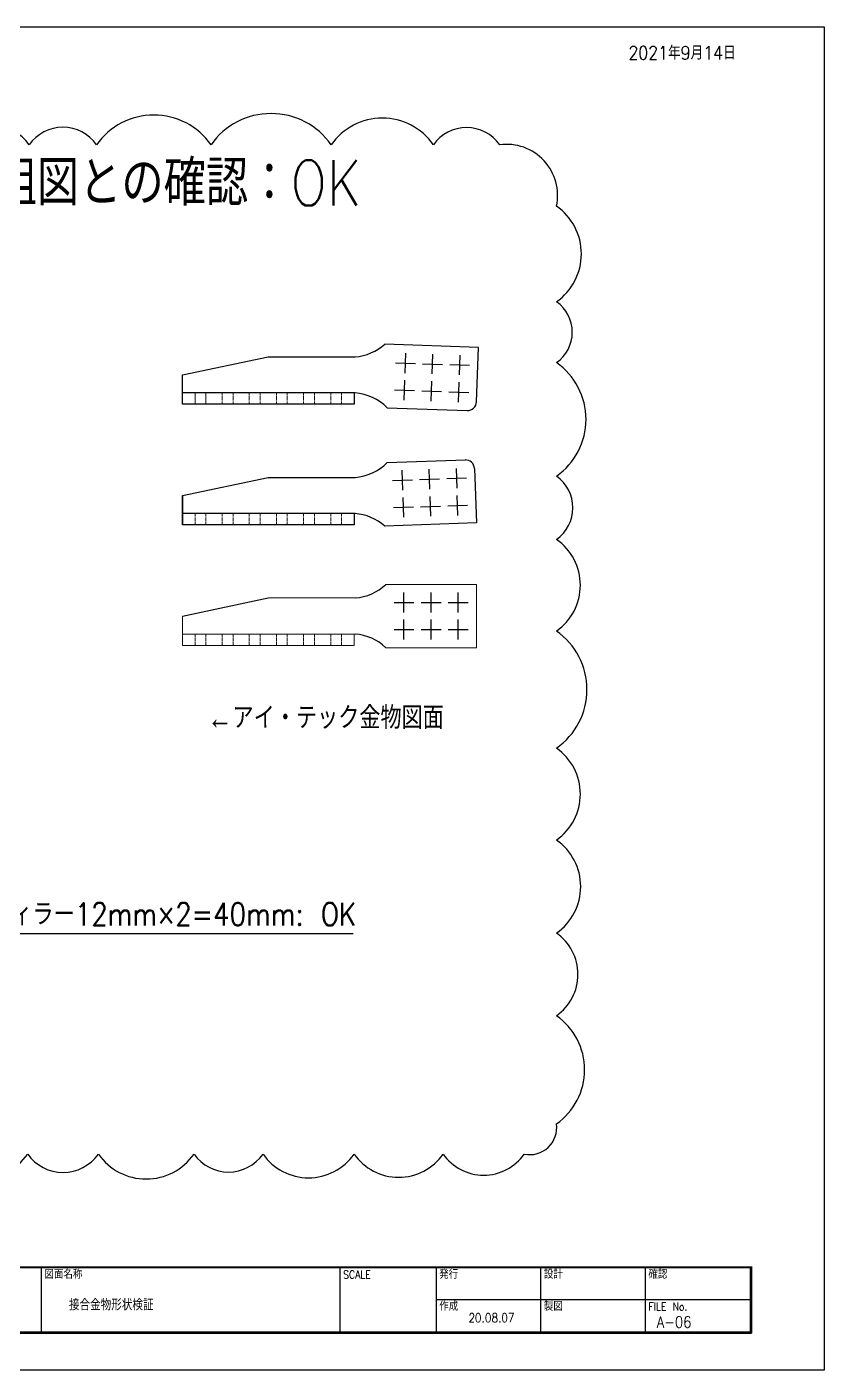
# Model space of a CAD drawing. Extents: x 89504 to 820828, y -104886 to 219894.
# Drawn here: x 808734 to 810497, y -104886 to -101916 of the extents above; entities that cross this region are included whole.
import ezdxf
from ezdxf.enums import TextEntityAlignment as Align

# ---------------------------------------------------------------- set-up
doc = ezdxf.new("R2010")
doc.units = 0
doc.header["$MEASUREMENT"] = 0
doc.linetypes.add('CENTER1', pattern=[10, 6.25, -1.25, 1.25, -1.25])
for name, color, linetype in [('00_修正第五回', 2, 'CONTINUOUS'), ('00_修正第五回雲', 2, 'CONTINUOUS'), ('I図面枠', 211, 'CONTINUOUS'), ('waku$0$00_01雲', 2, 'CONTINUOUS'), ('waku$0$MOJI', 7, 'CONTINUOUS'), ('waku$0$ZATU', 3, 'CONTINUOUS')]:
    doc.layers.add(name, color=color, linetype=linetype)
doc.layers.add('waku$0$DEF', color=161, linetype='CONTINUOUS', plot=False)
doc.styles.add('DRACAD', font='txt', dxfattribs={"width": 0.85, "bigfont": 'extfont2'})
doc.styles.add('waku$0$DRACAD', font='txt', dxfattribs={"width": 0.85, "bigfont": 'extfont2'})

# ---------------------------------------------------------------- blocks, each defined once
blk = doc.blocks.new('waku')
at = {"layer": 'waku$0$DEF'}
blk.add_lwpolyline([(-76102, 40666), (92098, 40666), (92098, -78134), (-76102, -78134)], close=True, dxfattribs=at)
at = {"layer": 'waku$0$ZATU', "color": 5}
for p, q in [((-69538, -69001), (85614, -69001)), ((-69490, -69048), (85566, -69048)), ((22842, -69048), (22842, -74759)), ((49272, -69048), (49272, -74759)), ((57768, -69048), (57768, -74759)), ((67018, -69048), (67018, -74759)), ((76269, -69048), (76269, -74759)), ((85566, -69048), (85566, -74759)), ((85614, -69001), (85614, -74806)), ((85661, -68954), (85661, -74854)), ((57768, -71880), (85566, -71880)), ((-69538, -74806), (85614, -74806)), ((-69490, -74759), (85566, -74759)), ((-69585, -74854), (85661, -74854))]:
    blk.add_line(p, q, dxfattribs=at)
at = {"layer": 'waku$0$00_01雲', "linetype": 'Continuous', "style": 'waku$0$DRACAD', "width": 0.85}
blk.add_text('2021年9月14日', height=1200, dxfattribs=at).set_placement((79533, 38370), align=Align.MIDDLE_CENTER)
at = {"layer": 'waku$0$MOJI', "style": 'waku$0$DRACAD', "width": 0.85}
blk.add_text('20.08.07', height=800.1, dxfattribs=at).set_placement((62673, -73506), align=Align.MIDDLE)
at = {"layer": 'waku$0$ZATU', "color": 5, "style": 'waku$0$DRACAD', "width": 0.85}
for s, p in [('図面名称', (23125, -70040)), ('SCALE', (49556, -70040)), ('発行', (58051, -70040)), ('設計', (67301, -70040)), ('確認', (76552, -70040)), ('作成', (58051, -72871)), ('製図', (67301, -72871)), ('FILE No.', (76552, -72871))]:
    blk.add_text(s, height=707.9, dxfattribs=at).set_placement(p)

msp = doc.modelspace()

# ---------------------------------------------------------------- linework, layer by layer
at = {"layer": '00_修正第五回'}
for p, q in [((809732.814, -102625.42971), (809525.79857, -102618.20057)), ((809570.74769, -102681.80802), (809572.28329, -102637.83482)), ((809630.71114, -102683.90199), (809632.24674, -102639.92879)), ((809690.67459, -102685.99596), (809692.21019, -102642.02276)), ((809728.62606, -102745.35661), (809732.814, -102625.42971)), ((809732.814, -102625.42971), (809732.814, -102625.42971)), ((809078.26704, -102685.92461), (809268.26704, -102645.92461)), ((809078.26704, -102685.92461), (809268.26704, -102645.92461)), ((809268.26704, -102645.92461), (809268.26704, -102645.92461)), ((809268.26704, -102645.92461), (809460.26704, -102645.92461)), ((809549.52889, -102659.05362), (809593.50209, -102660.58922)), ((809609.49234, -102661.14759), (809653.46553, -102662.68319)), ((809669.45579, -102663.24156), (809713.42898, -102664.77716)), ((809078.26704, -102750.92461), (809078.26704, -102685.92461)), ((809078.26704, -102685.92461), (809078.26704, -102685.92461)), ((809568.65372, -102741.77147), (809570.18932, -102697.79827)), ((809628.61717, -102743.86544), (809630.15277, -102699.89224)), ((809688.58062, -102745.95941), (809690.11622, -102701.98621)), ((809460.26704, -102725.92461), (809078.26704, -102725.92461)), ((809078.26704, -102725.92461), (809078.26704, -102725.92461)), ((809458.26704, -102725.92461), (809458.26704, -102725.92461)), ((809458.26704, -102725.92461), (809458.26704, -102750.92461)), ((809547.43492, -102719.01707), (809591.40812, -102720.55267)), ((809607.39837, -102721.11104), (809651.37156, -102722.64664)), ((809667.36182, -102723.20501), (809711.33501, -102724.74061)), ((809458.26704, -102750.92461), (809078.26704, -102750.92461)), ((809078.26704, -102750.92461), (809078.26704, -102750.92461)), ((809458.26704, -102750.92461), (809458.26704, -102750.92461)), ((809458.26704, -102750.92461), (809458.26704, -102750.92461)), ((809530.84997, -102758.4623), (809707.94025, -102764.64643)), ((809727.92807, -102765.34442), (809727.92807, -102765.34442)), ((809530.93073, -102879.87573), (809704.10131, -102873.8407)), ((809704.10131, -102873.8407), (809704.10131, -102873.8407)), ((809722.63174, -102871.76869), (809722.63174, -102871.76869)), ((809565.65238, -102940.70105), (809564.11678, -102896.72785)), ((809625.61583, -102938.60708), (809624.08023, -102894.63388)), ((809685.57928, -102936.51311), (809684.04368, -102892.53991)), ((809724.08913, -102893.14271), (809728.27706, -103013.06961)), ((809732.814, -102892.00062), (809732.814, -102892.00062)), ((809078.26704, -102952.49552), (809268.26704, -102912.49552)), ((809078.26704, -102952.49552), (809268.26704, -102912.49552)), ((809078.26704, -102952.49552), (809268.26704, -102912.49552)), ((809078.26704, -102952.49552), (809268.26704, -102912.49552)), ((809268.26704, -102912.49552), (809268.26704, -102912.49552)), ((809268.26704, -102912.49552), (809460.26704, -102912.49552)), ((809268.26704, -102912.49552), (809268.26704, -102912.49552)), ((809268.26704, -102912.49552), (809460.26704, -102912.49552)), ((809268.26704, -102912.49552), (809268.26704, -102912.49552)), ((809268.26704, -102912.49552), (809460.26704, -102912.49552)), ((809542.89798, -102919.48225), (809586.87118, -102917.94665)), ((809602.86143, -102917.38828), (809646.83463, -102915.85268)), ((809662.82488, -102915.29431), (809706.79808, -102913.75871)), ((809078.26704, -102952.49552), (809078.26704, -103017.49552)), ((809078.26704, -103017.49552), (809078.26704, -102952.49552)), ((809078.26704, -102952.49552), (809078.26704, -102952.49552)), ((809078.26704, -102952.49552), (809078.26704, -102952.49552)), ((809078.26704, -102952.49552), (809078.26704, -103017.49552)), ((809567.74635, -103000.66449), (809566.21075, -102956.6913)), ((809627.7098, -102998.57052), (809626.1742, -102954.59733)), ((809687.67325, -102996.47656), (809686.13765, -102952.50336)), ((809460.26704, -102992.49552), (809078.26704, -102992.49552)), ((809460.26704, -102992.49552), (809078.26704, -102992.49552)), ((809078.26704, -102992.49552), (809078.26704, -102992.49552)), ((809460.26704, -102992.49552), (809078.26704, -102992.49552)), ((809078.26704, -102992.49552), (809078.26704, -102992.49552)), ((809079.57647, -102977.26558), (809079.57647, -102977.26558)), ((809458.26704, -102992.49552), (809458.26704, -103017.49552)), ((809458.26704, -102992.49552), (809458.26704, -102992.49552)), ((809458.26704, -102992.49552), (809458.26704, -103017.49552)), ((809458.26704, -102992.49552), (809458.26704, -103017.49552)), ((809544.99195, -102979.4457), (809588.96515, -102977.9101)), ((809604.9554, -102977.35173), (809648.9286, -102975.81613)), ((809664.91885, -102975.25776), (809708.89205, -102973.72216)), ((809458.26704, -103017.49552), (809078.26704, -103017.49552)), ((809458.26704, -103017.49552), (809078.26704, -103017.49552)), ((809078.26704, -103017.49552), (809078.26704, -103017.49552)), ((809458.26704, -103017.49552), (809078.26704, -103017.49552)), ((809078.26704, -103017.49552), (809078.26704, -103017.49552)), ((809078.57317, -103002.24544), (809078.57317, -103002.24544)), ((809458.26704, -103017.49552), (809458.26704, -103017.49552)), ((809458.26704, -103017.49552), (809458.26704, -103017.49552)), ((809458.26704, -103017.49552), (809458.26704, -103017.49552)), ((809458.26704, -103017.49552), (809458.26704, -103017.49552)), ((809458.26704, -103017.49552), (809458.26704, -103017.49552)), ((809728.27706, -103013.06961), (809525.7132, -103020.1433)), ((809528.26704, -103022.49552), (809528.26704, -103022.49552)), ((809728.25019, -103011.65591), (809728.25019, -103011.65591)), ((809728.27706, -103013.06961), (809728.27706, -103013.06961)), ((809568.26704, -103211.06644), (809568.26704, -103167.06644)), ((809628.26704, -103211.06644), (809628.26704, -103167.06644)), ((809688.26704, -103211.06644), (809688.26704, -103167.06644)), ((809078.26704, -103219.06644), (809268.26704, -103179.06644)), ((809546.26704, -103189.06644), (809590.26704, -103189.06644)), ((809606.26704, -103189.06644), (809650.26704, -103189.06644)), ((809666.26704, -103189.06644), (809710.26704, -103189.06644)), ((809568.26704, -103271.06644), (809568.26704, -103227.06644)), ((809628.26704, -103271.06644), (809628.26704, -103227.06644)), ((809688.26704, -103271.06644), (809688.26704, -103227.06644)), ((809546.26704, -103249.06644), (809590.26704, -103249.06644)), ((809606.26704, -103249.06644), (809650.26704, -103249.06644)), ((809666.26704, -103249.06644), (809710.26704, -103249.06644)), ((809456.09303, -103921.53222), (808265.16535, -103921.53222))]:
    msp.add_line(p, q, dxfattribs=at)
at = {"layer": '00_修正第五回', "lineweight": 18}
for p, q in [((809460.26704, -102645.92461), (809268.26704, -102645.92461)), ((809078.26704, -102685.92461), (809078.26704, -102725.92461)), ((809078.26704, -102725.92461), (809078.26704, -102750.92461)), ((809460.26704, -102725.92461), (809078.26704, -102725.92461)), ((809106.26704, -102750.92461), (809106.26704, -102725.92461)), ((809130.26704, -102750.92461), (809130.26704, -102725.92461)), ((809458.26704, -102750.92461), (809458.26704, -102725.92461)), ((809078.26704, -102750.92461), (809458.26704, -102750.92461)), ((809460.26704, -102912.49552), (809268.26704, -102912.49552)), ((809078.26704, -102952.49552), (809078.26704, -102992.49552)), ((809078.26704, -102992.49552), (809078.26704, -103017.49552)), ((809460.26704, -102992.49552), (809078.26704, -102992.49552)), ((809458.26704, -103017.49552), (809458.26704, -102992.49552)), ((809078.26704, -103017.49552), (809458.26704, -103017.49552)), ((809728.26704, -103149.06644), (809528.26704, -103149.06644)), ((809728.26704, -103289.06644), (809728.26704, -103149.06644)), ((809460.26704, -103179.06644), (809268.26704, -103179.06644)), ((809078.26704, -103219.06644), (809078.26704, -103259.06644)), ((809078.26704, -103259.06644), (809078.26704, -103284.06644)), ((809460.26704, -103259.06644), (809078.26704, -103259.06644)), ((809458.26704, -103284.06644), (809458.26704, -103259.06644)), ((809078.26704, -103284.06644), (809458.26704, -103284.06644)), ((809728.26704, -103289.06644), (809528.26704, -103289.06644))]:
    msp.add_line(p, q, dxfattribs=at)
at = {"layer": '00_修正第五回', "linetype": 'CENTER1', "lineweight": 18}
for p, q in [((809166.26704, -102750.92461), (809166.26704, -102725.92461)), ((809190.26704, -102750.92461), (809190.26704, -102725.92461)), ((809226.26704, -102750.92461), (809226.26704, -102725.92461)), ((809250.26704, -102750.92461), (809250.26704, -102725.92461)), ((809286.26704, -102750.92461), (809286.26704, -102725.92461)), ((809310.26704, -102750.92461), (809310.26704, -102725.92461)), ((809346.26704, -102750.92461), (809346.26704, -102725.92461)), ((809370.26704, -102750.92461), (809370.26704, -102725.92461)), ((809406.26704, -102750.92461), (809406.26704, -102725.92461)), ((809430.26704, -102750.92461), (809430.26704, -102725.92461)), ((809106.26704, -103017.49552), (809106.26704, -102992.49552)), ((809130.26704, -103017.49552), (809130.26704, -102992.49552)), ((809166.26704, -103017.49552), (809166.26704, -102992.49552)), ((809190.26704, -103017.49552), (809190.26704, -102992.49552)), ((809226.26704, -103017.49552), (809226.26704, -102992.49552)), ((809250.26704, -103017.49552), (809250.26704, -102992.49552)), ((809286.26704, -103017.49552), (809286.26704, -102992.49552)), ((809310.26704, -103017.49552), (809310.26704, -102992.49552)), ((809346.26704, -103017.49552), (809346.26704, -102992.49552)), ((809370.26704, -103017.49552), (809370.26704, -102992.49552)), ((809406.26704, -103017.49552), (809406.26704, -102992.49552)), ((809430.26704, -103017.49552), (809430.26704, -102992.49552)), ((809106.26704, -103284.06644), (809106.26704, -103259.06644)), ((809130.26704, -103284.06644), (809130.26704, -103259.06644)), ((809166.26704, -103284.06644), (809166.26704, -103259.06644)), ((809190.26704, -103284.06644), (809190.26704, -103259.06644)), ((809226.26704, -103284.06644), (809226.26704, -103259.06644)), ((809250.26704, -103284.06644), (809250.26704, -103259.06644)), ((809286.26704, -103284.06644), (809286.26704, -103259.06644)), ((809310.26704, -103284.06644), (809310.26704, -103259.06644)), ((809346.26704, -103284.06644), (809346.26704, -103259.06644)), ((809370.26704, -103284.06644), (809370.26704, -103259.06644)), ((809406.26704, -103284.06644), (809406.26704, -103259.06644)), ((809430.26704, -103284.06644), (809430.26704, -103259.06644))]:
    msp.add_line(p, q, dxfattribs=at)
at = {"layer": '00_修正第五回'}
msp.add_lwpolyline([(808525.17459, -104408.73107, 0.52056705), (808736.16736, -104408.73107, 0.52056705), (808892.45061, -104408.73107, 0.52056705), (809104.04968, -104408.73107, 0.52056705), (809256.54864, -104408.73107, 0.52056705), (809457.9179, -104408.73107, 0.52056705), (809654.92506, -104408.73107, 0.52056705), (809834.04836, -104408.73107, 0.52056705), (809905.48119, -104341.78484, 0.52056705), (809905.48119, -104102.72725, 0.52056705), (809905.48119, -103920.1167, 0.52056705), (809905.48119, -103714.34056, 0.52056705), (809905.48119, -103511.22564, 0.52056705), (809905.48119, -103252.25777, 0.52056705), (809905.48119, -103049.59046, 0.52056705), (809905.48119, -102909.79534, 0.52056705), (809905.48119, -102658.80298, 0.52056705), (809905.48119, -102524.30587, 0.52056705), (809905.48119, -102312.75156, 0.52056705), (809779.93359, -102177.17873, 0.52056705), (809633.46102, -102177.17873, 0.52056705), (809407.23341, -102177.17873, 0.52056705), (809141.61251, -102177.17873, 0.52056705), (808888.51641, -102177.17873, 0.52056705), (808739.59422, -102177.17873, 0.52056705), (808578.48904, -102177.17873, 0.52056705)], format="xyb", dxfattribs=at)
at = {"layer": '00_修正第五回', "ltscale": 2}
for centre, start, end in [((809452.47712, -102536.20078), 274.06094121, 311.80201103), ((809452.47712, -102835.64843), 44.56291361, 85.93905879), ((809452.47712, -102802.7717), 274.06094121, 315.4970715), ((809452.47712, -103102.21934), 48.25761527, 85.93905879), ((809452.47712, -103069.34261), 274.06094121, 313.55094581), ((809452.47712, -103368.79026), 46.44905419, 85.93905879)]:
    msp.add_arc(centre, 110, start, end, dxfattribs=at)
at = {"layer": '00_修正第五回', "linetype": 'Continuous'}
msp.add_arc((809708.63824, -102744.65862), 20, 268, 358, dxfattribs=at)
at = {"layer": '00_修正第五回'}
msp.add_arc((809704.10131, -102893.8407), 20, 2, 92, dxfattribs=at)

# ---------------------------------------------------------------- block references
at = {"layer": 'I図面枠', "xscale": 0.025, "yscale": 0.025, "zscale": 0.025}
msp.add_blockref('waku', (808194.88725, -102933.07418), dxfattribs=at)

# ---------------------------------------------------------------- texts
at = {"layer": '00_修正第五回', "style": 'DRACAD', "width": 0.85}
for s, p in [('接合金物形状検証', (808920.94408, -104741.78564)), ('A-06', (810165.56404, -104780.08042))]:
    msp.add_text(s, height=25, dxfattribs=at).set_placement(p, align=Align.MIDDLE_CENTER)
at = {"layer": '00_修正第五回雲', "linetype": 'Continuous', "lineweight": -3, "style": 'DRACAD', "width": 0.85}
for s, height, p in [('2021年9月8日：2021年9月1日軸組図との確認：OK', 100, (807040.58162, -102311.46669)), ('←アイ・テック金物図面', 50, (809133.45562, -103468.76261)), ('ウェブ16mm+フィラー12mm×2=40mm: OK', 50, (808283.48766, -103903.22867))]:
    msp.add_text(s, height=height, dxfattribs=at).set_placement(p)

doc.saveas('drawing.dxf')
